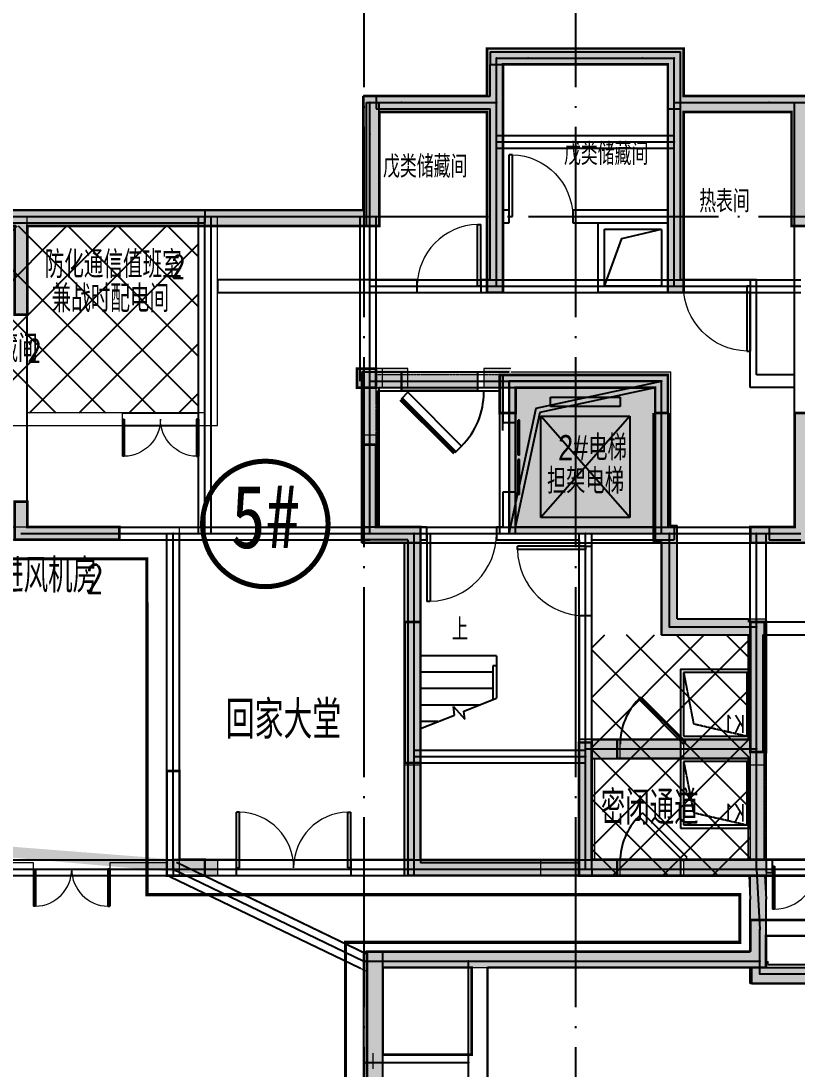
# Model space of a CAD drawing. Extents: x 290727 to 13733020, y 1731457 to 3643100.
# Drawn here: x 711570 to 723808, y 2235178 to 2251715 of the extents above; entities that cross this region are included whole.
import ezdxf
from ezdxf.enums import TextEntityAlignment as Align

# ---------------------------------------------------------------- set-up
doc = ezdxf.new("R2010")
doc.units = 0
doc.header["$LTSCALE"] = 10
doc.header["$PDSIZE"] = 0.5
for name, pattern in [('DASH', [0.35, 0.25, -0.1]), ('DASHED', [0.75, 0.5, -0.25]), ('DOTE', [2.42, 2, -0.2, 0.02, -0.2])]:
    doc.linetypes.add(name, pattern=pattern)
doc.layers.get('0').update_dxf_attribs({"linetype": 'CONTINUOUS'})
for name, color, linetype, true_color in [('1106', 7, 'CONTINUOUS', 0x89bf5f), ('2106', 7, 'CONTINUOUS', 0x64cfcf), ('2206', 7, 'CONTINUOUS', 0x3474d4), ('3200', 7, 'CONTINUOUS', 0xf4e9b4)]:
    doc.layers.add(name, color=color, linetype=linetype, true_color=true_color)
for name, color, linetype in [('21000', 5, 'CONTINUOUS'), ('A-FUR-空调', 181, 'CONTINUOUS'), ('BEAM_CONT', 4, 'CONTINUOUS'), ('BEAM_DASH', 144, 'DASHED'), ('COLU', 2, 'CONTINUOUS'), ('DIM_SYMB', 3, 'CONTINUOUS'), ('DOTE', 8, 'DOTE'), ('EVTR', 2, 'CONTINUOUS'), ('PUB_HATCH', 8, 'CONTINUOUS'), ('PUB_TEXT', 7, 'CONTINUOUS'), ('STAIR', 2, 'CONTINUOUS'), ('WALL', 255, 'CONTINUOUS'), ('WINDOW', 4, 'CONTINUOUS'), ('X-人防$0$PUB_HATCH', 8, 'CONTINUOUS'), ('主楼楼号', 6, 'CONTINUOUS'), ('主楼轴线', 8, 'CONTINUOUS'), ('作业图', 4, 'CONTINUOUS'), ('填充', 8, 'CONTINUOUS'), ('房间名称', 7, 'CONTINUOUS'), ('文字', 4, 'CONTINUOUS'), ('洞口边线', 7, 'CONTINUOUS'), ('防火分区示意线', 4, 'CONTINUOUS'), ('集水坑', 181, 'DASH'), ('雨水管', 2, 'CONTINUOUS')]:
    doc.layers.add(name, color=color, linetype=linetype)
for name, color, linetype, lineweight in [('_0', 7, 'CONTINUOUS', 15), ('X-人防$0$人防', 210, 'CONTINUOUS', 20), ('人防', 210, 'CONTINUOUS', 20), ('砼墙', 8, 'CONTINUOUS', 35)]:
    doc.layers.add(name, color=color, linetype=linetype, lineweight=lineweight)
doc.layers.add('DIM_MODI', color=6, linetype='CONTINUOUS', plot=False)
doc.layers.get('0').off()
doc.styles.add('_TCH_AXIS', font='COMPLEX', dxfattribs={"bigfont": 'GBCBIG'})
doc.styles.add('_TCH_DIM', font='SIMPLEX', dxfattribs={"bigfont": 'GBCBIG'})
doc.styles.add('HNSJY', font='HNSJY-07', dxfattribs={"width": 0.8, "bigfont": 'HNSJY-HZ'})
doc.styles.add('黑体', font='simhei.ttf', dxfattribs={"width": 0.7})
pattern_1 = [(45, (0, 0), (-392.8862, 392.8862), []), (135, (0, 0), (-392.8862, -392.8862), [])]

# ---------------------------------------------------------------- blocks, each defined once
blk = doc.blocks.new('A$C55C93FC2')
at = {"layer": 'DOTE', "linetype": 'DOTE', "ltscale": 150}
for p, q in [((232048.6, 127235.5), (232048.6, 82642.4)), ((235384.4, 127235.5), (235384.4, 12200)), ((10299.5, 112042.4), (252290.8, 112042.4))]:
    blk.add_line(p, q, dxfattribs=at)
blk = doc.blocks.new('$DorLib2D$00000001')
for p, q in [((0.45, 0.975), (0.5, 0.975)), ((0.45, 0), (0.45, 0.975)), ((0.5, 0), (0.5, 0.975)), ((0.5, 0), (0.45, 0))]:
    blk.add_line(p, q)
at = {"lineweight": 13}
blk.add_arc((0.475, 0), 0.975, 91.4693, 180, dxfattribs=at)
blk = doc.blocks.new('$DorLib2D$00000127')
at = {"color": 0, "linetype": 'Continuous'}
for p, q in [((-0.033, 0.795, -93.75), (-0.533, 0.795, -93.75)), ((-0.533, 0.795, -93.75), (-0.533, 0.69, -93.75)), ((-0.033, 0.795, -93.75), (-0.033, 0.69, -93.75)), ((0.033, 0.795, -93.75), (0.033, 0.69, -93.75)), ((0.533, 0.795, -93.75), (0.033, 0.795, -93.75)), ((0.533, 0.795, -93.75), (0.533, 0.69, -93.75)), ((-0.033, 0.69, -93.75), (-0.533, 0.69, -93.75)), ((0.533, 0.69, -93.75), (0.033, 0.69, -93.75)), ((0.5, 0.5, -93.75), (-0.5, 0.5, -93.75))]:
    blk.add_line(p, q, dxfattribs=at)
blk = doc.blocks.new('$DorLib2D$00000002')
for p, q in [((-0.5, 0), (-0.5, 0.4875)), ((-0.475, 0.4875), (-0.5, 0.4875)), ((-0.475, 0), (-0.475, 0.4875)), ((0.475, 0), (0.475, 0.4875)), ((0.475, 0.4875), (0.5, 0.4875)), ((0.5, 0), (0.5, 0.4875)), ((-0.5, 0), (-0.475, 0)), ((0.5, 0), (0.475, 0))]:
    blk.add_line(p, q)
at = {"lineweight": 13}
for centre, start, end in [((-0.4875, 0), 0, 88.53072), ((0.4875, 0), 91.46928, 180)]:
    blk.add_arc(centre, 0.4875, start, end, dxfattribs=at)
blk = doc.blocks.new('A$C4605627C')
at = {"layer": '雨水管', "color": 2}
blk.add_lwpolyline([(1100, 0), (0, 0), (0, 1100), (1100, 1100)], close=True, dxfattribs=at)
at = {"layer": '雨水管', "color": 2, "linetype": 'DASH'}
blk.add_lwpolyline([(1050, 50), (50, 50), (50, 1050), (1050, 1050)], close=True, dxfattribs=at)
blk.add_lwpolyline([(1050, 1050), (894, 244), (50, 50)], dxfattribs=at)
at = {"layer": 'PUB_TEXT', "color": 6, "style": '_TCH_AXIS', "width": 0.705882}
blk.add_text('K1', height=275.4, dxfattribs=at).set_placement((82, 102))
blk = doc.blocks.new('X-人防$0$$DorLib2D$00000002')
for p, q in [((-0.5, 0), (-0.5, 0.4875)), ((-0.475, 0.4875), (-0.5, 0.4875)), ((-0.475, 0), (-0.475, 0.4875)), ((0.475, 0), (0.475, 0.4875)), ((0.475, 0.4875), (0.5, 0.4875)), ((0.5, 0), (0.5, 0.4875)), ((-0.5, 0), (-0.475, 0)), ((0.5, 0), (0.475, 0))]:
    blk.add_line(p, q)
at = {"lineweight": 13}
for centre, start, end in [((-0.4875, 0), 0, 88.53072), ((0.4875, 0), 91.46928, 180)]:
    blk.add_arc(centre, 0.4875, start, end, dxfattribs=at)
blk = doc.blocks.new('X-人防$0$$DorLib2D$00000083')
for p, q in [((-0.207, 0.782), (-0.172, 0.817)), ((0.5, 0.075), (-0.207, 0.782)), ((0.5, 0.075), (0.535, 0.11))]:
    blk.add_line(p, q)
at = {"const_width": 0.025}
blk.add_lwpolyline([(0.535, 0.11), (-0.172, 0.817)], dxfattribs=at)
blk.add_arc((0.5, 0.075), 1, 135, 180)
blk = doc.blocks.new('X-人防$0$$DorLib2D$00000079')
for p, q in [((-0.207, 0.807), (-0.151, 0.864)), ((0.557, 0.157), (-0.151, 0.864)), ((0.5, 0.1), (-0.207, 0.807)), ((0.5, 0.1), (0.557, 0.157))]:
    blk.add_line(p, q)
blk.add_arc((0.5, 0.1), 1, 135, 180)
blk = doc.blocks.new('X-人防$0$$DorLib2D$00000087')
for p, q in [((-0.207, 0.895), (-0.119, 0.983)), ((0.5, 0.187), (-0.207, 0.895)), ((0.5, 0.187), (0.588, 0.276))]:
    blk.add_line(p, q)
at = {"const_width": 0.0625}
blk.add_lwpolyline([(0.588, 0.276), (-0.119, 0.983)], dxfattribs=at)
blk.add_arc((0.5, 0.187), 1, 135, 180)
blk = doc.blocks.new('车库建筑作业图')
at = {"layer": '_0'}
h = blk.add_hatch(color=8, dxfattribs=at)
h.dxf.hatch_style = 1
h.paths.add_polyline_path([(689020, 2238479), (689020, 2238679), (689620, 2238679), (689620, 2245230), (691870, 2245230), (691870, 2248730), (697370, 2248730), (697370, 2250530), (699320, 2250530), (699320, 2251280), (702420, 2251280), (702420, 2250530), (704370, 2250530), (704370, 2248730), (709870, 2248730), (716970, 2248730), (716970, 2250530), (718920, 2250530), (718920, 2251280), (722020, 2251280), (722020, 2250530), (723970, 2250530), (723970, 2248730), (729470, 2248730), (729470, 2243730), (730370, 2243730), (730370, 2238480), (730370, 2238230), (727870, 2238230), (727870, 2236530), (724092, 2236530), (724092, 2236780), (727620, 2236780), (727620, 2238230), (726170, 2238230), (726170, 2238480), (726870, 2238480), (726870, 2239880), (727070, 2239880), (727070, 2238480), (730120, 2238480), (730120, 2243480), (729220, 2243480), (729220, 2243530), (727820, 2243530), (727820, 2243730), (729220, 2243730), (729220, 2248480), (723720, 2248480), (723720, 2250280), (722020, 2250280), (722020, 2247430), (721770, 2247430), (721770, 2251030), (719170, 2251030), (719170, 2247430), (718920, 2247430), (718920, 2250280), (717220, 2250280), (717220, 2248480), (711670, 2248480), (711670, 2247080), (711470, 2247080), (711470, 2248480), (709870, 2248480), (709870, 2247080), (709670, 2247080), (709670, 2248480), (704120, 2248480), (704120, 2250280), (702420, 2250280), (702420, 2247430), (702170, 2247430), (702170, 2251030), (699570, 2251030), (699570, 2247430), (699320, 2247430), (699320, 2250280), (697620, 2250280), (697620, 2248480), (692120, 2248480), (692120, 2244930), (689870, 2244930), (689870, 2238479)])
h.paths.add_polyline_path([(692120, 2244130), (692120, 2243730), (693520, 2243730), (693520, 2243530), (692120, 2243530), (692120, 2243480), (691220, 2243480), (691220, 2240280), (690970, 2240280), (690970, 2243730), (691870, 2243730), (691870, 2244130)], flags=17)
h.paths.add_polyline_path([(699770, 2245930), (701970, 2245930), (701970, 2245930), (702220, 2245930), (702220, 2246130), (699570, 2246130), (699570, 2245530), (699770, 2245530)], flags=17)
h.paths.add_polyline_path([(697320, 2243480), (698270, 2243480), (698270, 2243730), (697570, 2243730), (697570, 2245530), (697320, 2245530)], flags=17)
h.paths.add_polyline_path([(704370, 2245930), (704370, 2246230), (704070, 2246230), (704070, 2245930)], flags=17)
h.paths.add_polyline_path([(711670, 2243730), (711670, 2244130), (711470, 2244130), (711470, 2243530), (713120, 2243530), (713120, 2243730)], flags=17)
h.paths.add_polyline_path([(703470, 2243480), (704370, 2243480), (704370, 2245180), (704170, 2245180), (704170, 2243730), (703470, 2243730)], flags=17)
h.paths.add_polyline_path([(709870, 2243530), (709870, 2244130), (709670, 2244130), (709670, 2243730), (708220, 2243730), (708220, 2243530)], flags=17)
h.paths.add_polyline_path([(716970, 2243480), (717870, 2243480), (717870, 2243730), (717170, 2243730), (717170, 2245180), (716970, 2245180)], flags=17)
h.paths.add_polyline_path([(719370, 2245930), (721570, 2245930), (721570, 2245530), (721770, 2245530), (721770, 2246130), (719120, 2246130), (719120, 2245930)], flags=17)
h.paths.add_polyline_path([(723070, 2243480), (724020, 2243480), (724020, 2245530), (723770, 2245530), (723770, 2243730), (723070, 2243730)], flags=17)
h.paths.add_polyline_path([(717870, 2239980), (717870, 2242230), (717620, 2242230), (717620, 2239980)], flags=17)
h.paths.add_polyline_path([(723320, 2239980), (723320, 2242230), (723070, 2242230), (723070, 2239980)], flags=17)
h.paths.add_polyline_path([(720370, 2240330), (720570, 2240330), (720570, 2238230), (719770, 2238230), (719770, 2238480), (720370, 2238480)], flags=17)
h.paths.add_polyline_path([(717270, 2245930), (717270, 2246230), (716970, 2246230), (716970, 2245930)], flags=17)
h.paths.add_polyline_path([(691370, 2238230), (690970, 2238230), (690970, 2240280), (691220, 2240280), (691220, 2238480), (691370, 2238480)], flags=17)
h.paths.add_polyline_path([(710770, 2238480), (710970, 2238480), (710970, 2238230), (710370, 2238230), (710370, 2238480), (710570, 2238480), (710570, 2239880), (710770, 2239880)], flags=16)
h.paths.add_polyline_path([(706670, 2238230), (707470, 2238230), (707470, 2239880), (707270, 2239880), (707270, 2238480), (706670, 2238480)], flags=16)
h.paths.add_polyline_path([(700770, 2238230), (701570, 2238230), (701570, 2238480), (700970, 2238480), (700970, 2240330), (700770, 2240330)], flags=17)
h.paths.add_polyline_path([(694270, 2238230), (695070, 2238230), (695070, 2238480), (694470, 2238480), (694470, 2239880), (694270, 2239880)], flags=16)
h.paths.add_polyline_path([(703720, 2239980), (703720, 2242230), (703470, 2242230), (703470, 2239980)], flags=17)
h.paths.add_polyline_path([(698270, 2240180), (698270, 2242230), (698020, 2242230), (698020, 2240180)], flags=17)
h.paths.add_polyline_path([(714670, 2238230), (713870, 2238230), (713870, 2239880), (714070, 2239880), (714070, 2238480), (714670, 2238480)], flags=16)
edge = h.paths.add_edge_path(flags=17)
edge.add_line((691220, 2240280), (691220, 2238480))
edge.add_line((691220, 2238480), (691370, 2238480))
edge.add_line((691370, 2238480), (691370, 2238230))
edge.add_line((691370, 2238230), (690970, 2238230))
edge.add_line((690970, 2238230), (690970, 2240280))
edge.add_line((714070, 2238480), (714070, 2239880))
edge.add_line((714070, 2239880), (713870, 2239880))
edge.add_line((713870, 2239880), (713870, 2238230))
edge.add_line((713870, 2238230), (714670, 2238230))
at = {"layer": 'PUB_HATCH', "linetype": 'Continuous'}
for points in [[(718970, 2251030), (721770, 2251030), (721970, 2251230), (718970, 2251230)], [(721970, 2250330), (721970, 2251230), (721770, 2251030), (721770, 2250330)], [(706870, 2248730), (706870, 2248530), (714470, 2248530), (714470, 2248730)], [(723770, 2248530), (723770, 2248630), (723770, 2248430)], [(721820, 2243731), (721570, 2243481), (721670, 2243481), (721920, 2243731)], [(716977, 2232630), (717277, 2232630), (717277, 2237029), (716977, 2237029)], [(723320, 2236781), (723070, 2236531), (726020, 2236531), (726020, 2236697), (725770, 2236781)]]:
    blk.add_hatch(color=256, dxfattribs=at).paths.add_polyline_path(points)
at = {"layer": 'X-人防$0$PUB_HATCH'}
for points in [[(716969, 2243481), (717219, 2243731), (717219, 2245931), (716969, 2246231)], [(717219, 2245931), (717669, 2245931), (717669, 2246231), (716969, 2246231)], [(719293, 2246231), (718869, 2246231), (718869, 2245931), (719293, 2245931), (719299, 2246014)], [(719296, 2246031), (719302, 2245931), (721570, 2245931), (721820, 2246181), (719302, 2246181)], [(721570, 2243481), (721820, 2243731), (721820, 2246181), (721570, 2245931)], [(717219, 2243731), (716969, 2243481), (717620, 2243481), (717870, 2243731)], [(717620, 2238231), (717870, 2238481), (717870, 2243731), (717620, 2243481)], [(721670, 2242031), (721920, 2242281), (721920, 2243731), (721670, 2243481)], [(721920, 2242281), (721670, 2242031), (723070, 2242031), (723320, 2242281)], [(723320, 2242281), (723070, 2242031), (723070, 2240381), (723153, 2240230), (723320, 2240230)], [(720620, 2240081), (721020, 2240081), (721020, 2240381), (720370, 2240381)], [(720503, 2238397), (720620, 2238481), (720620, 2240081), (720370, 2240381), (720370, 2238481)], [(723070, 2240381), (722020, 2240381), (722020, 2240081), (723070, 2240081), (723153, 2240230)], [(723153, 2240230), (723070, 2240081), (723070, 2238481), (723153, 2238347), (723320, 2238331), (723320, 2240230)], [(717870, 2238481), (717620, 2238231), (720520, 2238231), (720503, 2238397), (720370, 2238481)], [(720520, 2238231), (721020, 2238231), (721020, 2238481), (720620, 2238481), (720503, 2238397)], [(723070, 2238481), (722020, 2238481), (722020, 2238231), (723070, 2238231), (723153, 2238347)], [(723153, 2238347), (723070, 2238231), (723070, 2237030), (723153, 2236897), (723320, 2236880), (723320, 2238331)], [(717277, 2236780), (718677, 2236780), (718794, 2236780), (718777, 2237030), (717277, 2237030)], [(718794, 2236780), (718927, 2236780), (723070, 2236780), (723153, 2236897), (723070, 2237030), (718777, 2237030)], [(723153, 2236897), (723070, 2236780), (723070, 2236531), (723320, 2236781), (723320, 2236880)]]:
    blk.add_hatch(color=256, dxfattribs=at).paths.add_polyline_path(points)
at = {"layer": '填充', "linetype": 'Continuous'}
h = blk.add_hatch(dxfattribs=at)
h.set_pattern_fill('ANSI37', color=256, scale=350, style=0)
h.set_pattern_definition(pattern_1)
h.paths.add_polyline_path([(709870, 2245530), (714370, 2245530), (714370, 2248480), (709870, 2248480)])
h = blk.add_hatch(dxfattribs=at)
h.set_pattern_fill('ANSI37', color=256, scale=350, style=0)
h.set_pattern_definition(pattern_1)
h.paths.add_polyline_path([(723070, 2242030), (720570, 2242030), (720570, 2238230), (723070, 2238230)])
at = {"layer": 'A-FUR-空调'}
blk.add_lwpolyline([(721570, 2245930), (719370, 2245930), (719370, 2243730), (721570, 2243730)], close=True, dxfattribs=at)
at = {"layer": 'DIM_MODI', "linetype": 'Continuous'}
for p, q in [((718920, 2250530), (718920, 2251280)), ((718920, 2251280), (722020, 2251280)), ((722020, 2251280), (722020, 2250530)), ((716970, 2248730), (716970, 2250530)), ((716970, 2250530), (718920, 2250530)), ((722020, 2250530), (723970, 2250530)), ((704370, 2248730), (716970, 2248730)), ((723070, 2236779), (718927, 2236779)), ((723070, 2236530), (723070, 2236779)), ((727870, 2236530), (723070, 2236530))]:
    blk.add_line(p, q, dxfattribs=at)
at = {"layer": 'DIM_SYMB'}
blk.add_lwpolyline([(718470, 2241830, 0, 0, 0), (718470, 2241220, 80, 0, 0), (718470, 2240920, 0, 0, 0)], format="xyseb", dxfattribs=at)
at = {"layer": 'EVTR'}
for p, q in [((719920, 2245630), (719920, 2245780)), ((719920, 2245780), (721020, 2245780)), ((721020, 2245780), (721020, 2245630)), ((721020, 2245630), (719920, 2245630)), ((719770, 2243880), (719770, 2245480)), ((719770, 2245480), (721170, 2245480)), ((721170, 2245480), (719770, 2243880)), ((721170, 2243880), (719770, 2245480)), ((721170, 2245480), (721170, 2243880)), ((721170, 2243880), (719770, 2243880))]:
    blk.add_line(p, q, dxfattribs=at)
at = {"layer": 'STAIR'}
for p, q in [((717870, 2241700), (717870, 2240550)), ((719070, 2241700), (717870, 2241700)), ((719070, 2241700), (719070, 2241540)), ((719010, 2241540), (719010, 2241005)), ((719070, 2241540), (719010, 2241540)), ((719070, 2241540), (719070, 2241029)), ((719070, 2241540), (719070, 2241029)), ((719010, 2241440), (717870, 2241440)), ((719010, 2241180), (717870, 2241180)), ((718554, 2240823), (719070, 2241029)), ((718796, 2240920), (717870, 2240920)), ((718405, 2240764), (718389, 2240898)), ((718389, 2240898), (718569, 2240697)), ((718569, 2240697), (718554, 2240823)), ((717870, 2240550), (718405, 2240764)), ((718145, 2240660), (717870, 2240660))]:
    blk.add_line(p, q, dxfattribs=at)
at = {"layer": 'WALL', "linetype": 'Continuous'}
for p, q in [((718970, 2251230), (721970, 2251230)), ((718970, 2251230), (718970, 2251030)), ((721970, 2250330), (721970, 2251230)), ((718970, 2251030), (721770, 2251030)), ((718970, 2250526), (718970, 2251030)), ((719170, 2250426), (719170, 2251030)), ((721770, 2250330), (721770, 2251030)), ((717020, 2248480), (717020, 2250426)), ((717020, 2250426), (717220, 2250426)), ((717170, 2250526), (718970, 2250526)), ((717170, 2250526), (717170, 2250326)), ((717220, 2248480), (717220, 2250426)), ((719170, 2248730), (719170, 2250426)), ((723770, 2248530), (723770, 2250428)), ((723770, 2250428), (723970, 2250428)), ((717170, 2250326), (718970, 2250326)), ((718970, 2248630), (718970, 2250326)), ((721770, 2250330), (721970, 2250330)), ((721770, 2247430), (721770, 2250330)), ((721970, 2247630), (721970, 2250330)), ((706870, 2248730), (714470, 2248730)), ((714470, 2248730), (714470, 2248530)), ((718970, 2247630), (718970, 2248630)), ((719270, 2248730), (719170, 2248730)), ((719270, 2248530), (719270, 2248730)), ((721770, 2248730), (720270, 2248730)), ((720270, 2248730), (720270, 2248530)), ((721770, 2248530), (721770, 2248730)), ((723770, 2248630), (723770, 2248630)), ((723770, 2248430), (723770, 2248630)), ((706870, 2248530), (714470, 2248530)), ((717020, 2248480), (717220, 2248480)), ((719170, 2248530), (719270, 2248530)), ((719170, 2247430), (719170, 2248530)), ((720270, 2248530), (721770, 2248530)), ((723770, 2246130), (723770, 2248530)), ((723770, 2248430), (723770, 2248430)), ((717820, 2247630), (714670, 2247630)), ((714670, 2247630), (714670, 2247430)), ((717820, 2247430), (717820, 2247630)), ((718970, 2247630), (718820, 2247630)), ((718820, 2247630), (718820, 2247430)), ((722020, 2247630), (721970, 2247630)), ((722020, 2247430), (722020, 2247630)), ((723170, 2247630), (723070, 2247630)), ((723070, 2247630), (723070, 2247430)), ((714670, 2247430), (717820, 2247430)), ((718820, 2247430), (719170, 2247430)), ((721770, 2247430), (722020, 2247430)), ((719170, 2245255), (719170, 2246130)), ((719170, 2246130), (719170, 2245380)), ((721770, 2246130), (719170, 2246130)), ((721770, 2246130), (721770, 2243730)), ((719370, 2245380), (719370, 2245930)), ((721570, 2245930), (719370, 2245930)), ((721570, 2245930), (721570, 2243730)), ((723770, 2243730), (723770, 2245930)), ((719170, 2245380), (719370, 2245380)), ((719370, 2244280), (719170, 2244280)), ((719170, 2244280), (719170, 2243730)), ((719370, 2243730), (719370, 2244280)), ((717770, 2243730), (716970, 2243730)), ((716970, 2243530), (716970, 2243730)), ((717970, 2243730), (717770, 2243730)), ((717970, 2243530), (717970, 2243730)), ((719170, 2243730), (719070, 2243730)), ((719070, 2243730), (719070, 2243530)), ((721570, 2243730), (719370, 2243730)), ((719370, 2243730), (720470, 2243730)), ((720470, 2243730), (721570, 2243730)), ((721770, 2243730), (721870, 2243730)), ((721820, 2243731), (721920, 2243731)), ((721870, 2243730), (721870, 2243530)), ((717670, 2243530), (716970, 2243530)), ((717670, 2243530), (717670, 2238230)), ((717870, 2243530), (717870, 2238430)), ((717870, 2243530), (717970, 2243530)), ((719070, 2243530), (719270, 2243530)), ((719270, 2243530), (720370, 2243530)), ((720370, 2243530), (720370, 2243430)), ((720570, 2243430), (720570, 2243530)), ((720570, 2243530), (721670, 2243530)), ((721570, 2243481), (721670, 2243481)), ((721670, 2243530), (721870, 2243530)), ((720370, 2243430), (720570, 2243430)), ((720570, 2242330), (720370, 2242330)), ((720370, 2242330), (720370, 2238430)), ((720570, 2238330), (720570, 2242330)), ((723070, 2242230), (723070, 2242130)), ((723270, 2242230), (723070, 2242230)), ((723070, 2242130), (723070, 2240180)), ((723270, 2242230), (723270, 2242230)), ((723270, 2242030), (723270, 2240180)), ((723270, 2240180), (723070, 2240180)), ((714970, 2238480), (713970, 2238480)), ((713970, 2238480), (713970, 2238230)), ((714970, 2238230), (714970, 2238480)), ((717770, 2238480), (716770, 2238480)), ((716770, 2238480), (716770, 2238230)), ((717770, 2238230), (717770, 2238480)), ((720370, 2238430), (717870, 2238430)), ((720570, 2238330), (720570, 2238230)), ((723420, 2238481), (723320, 2238481)), ((723320, 2238481), (723320, 2238281)), ((723420, 2238281), (723420, 2238481)), ((713970, 2238230), (714970, 2238230)), ((716770, 2238230), (717770, 2238230)), ((720370, 2238230), (717670, 2238230)), ((720370, 2238230), (720370, 2238230)), ((720570, 2238230), (720370, 2238230)), ((723320, 2238281), (723420, 2238281)), ((716977, 2232630), (716977, 2237029)), ((716977, 2237029), (717277, 2237029)), ((717277, 2232630), (717277, 2237029)), ((723320, 2236781), (725770, 2236781)), ((723070, 2236531), (726020, 2236531))]:
    blk.add_line(p, q, dxfattribs=at)
at = {"layer": 'WALL'}
for p, q in [((723170, 2246130), (723170, 2247630)), ((723070, 2245930), (723070, 2247430)), ((723770, 2246130), (723170, 2246130)), ((723770, 2245930), (723070, 2245930)), ((723370, 2243730), (723770, 2243730)), ((723370, 2243730), (723370, 2243530)), ((723370, 2243530), (723870, 2243530)), ((724470, 2242230), (723270, 2242230)), ((723270, 2242030), (724470, 2242030))]:
    blk.add_line(p, q, dxfattribs=at)
at = {"layer": 'WINDOW', "linetype": 'Continuous'}
for p, q in [((723070, 2247630), (722020, 2247630)), ((723070, 2247430), (722020, 2247430))]:
    blk.add_line(p, q, dxfattribs=at)
at = {"layer": 'WINDOW'}
for p, q in [((713170, 2245531), (714370, 2245531)), ((713170, 2245331), (714370, 2245331))]:
    blk.add_line(p, q, dxfattribs=at)
at = {"layer": 'WINDOW', "color": 7}
for p, q in [((721020, 2240381, 0), (722020, 2240381, 0)), ((721020, 2240081, 0), (722020, 2240081, 0))]:
    blk.add_line(p, q, dxfattribs=at)
at = {"layer": 'WINDOW', "color": 0}
for p, q in [((721020, 2238481), (722020, 2238481)), ((721020, 2238231), (722020, 2238231))]:
    blk.add_line(p, q, dxfattribs=at)
at = {"layer": 'X-人防$0$人防', "color": 6, "linetype": 'Continuous'}
for p, q in [((711470, 2248631), (711670, 2248631)), ((711670, 2245531), (711670, 2248631)), ((714470, 2245531), (714470, 2248631)), ((714470, 2248631), (714670, 2248631)), ((714670, 2245331), (714670, 2248631)), ((714070, 2238231), (714070, 2243731)), ((713870, 2238431), (713870, 2243531))]:
    blk.add_line(p, q, dxfattribs=at)
at = {"layer": 'X-人防$0$人防', "color": 210}
for p, q in [((716969, 2243481), (716969, 2246231)), ((717669, 2246231), (716969, 2246231)), ((717669, 2245931), (717669, 2246231)), ((719293, 2246231), (718869, 2246231)), ((718869, 2246231), (718869, 2245931)), ((719302, 2246181), (721820, 2246181)), ((721820, 2243731), (721820, 2246181)), ((717219, 2243731), (717219, 2245931)), ((717219, 2245931), (717669, 2245931)), ((718869, 2245931), (719293, 2245931)), ((719302, 2245931), (721570, 2245931)), ((721570, 2243481), (721570, 2245931)), ((717219, 2243731), (717870, 2243731)), ((717870, 2238481), (717870, 2243731)), ((721920, 2242281), (721920, 2243731)), ((716969, 2243481), (717620, 2243481)), ((717620, 2238231), (717620, 2243481)), ((721670, 2242031), (721670, 2243481)), ((721920, 2242281), (723320, 2242281)), ((723320, 2242281), (723320, 2240230)), ((721670, 2242031), (723070, 2242031)), ((723070, 2242031), (723070, 2240381)), ((721020, 2240381), (720370, 2240381)), ((720370, 2238481), (720370, 2240381)), ((721020, 2240081), (721020, 2240381)), ((723070, 2240381), (722020, 2240381)), ((722020, 2240381), (722020, 2240081)), ((723320, 2240230), (723320, 2238331)), ((720620, 2240081), (721020, 2240081)), ((720620, 2238481), (720620, 2240081)), ((722020, 2240081), (723070, 2240081)), ((723070, 2240081), (723070, 2238481)), ((717870, 2238481), (720370, 2238481)), ((721020, 2238481), (720620, 2238481)), ((721020, 2238231), (721020, 2238481)), ((723070, 2238481), (722020, 2238481)), ((722020, 2238481), (722020, 2238231)), ((723320, 2238331), (723320, 2236880)), ((717620, 2238231), (720520, 2238231)), ((720520, 2238231), (721020, 2238231)), ((722020, 2238231), (723070, 2238231)), ((723070, 2238231), (723070, 2237030)), ((717277, 2237030), (718777, 2237030)), ((717277, 2237030), (717277, 2236780)), ((718777, 2237030), (723070, 2237030)), ((723320, 2236880), (723320, 2236781)), ((717277, 2236780), (718677, 2236780)), ((718676, 2236780, -2), (723070, 2236780)), ((723070, 2236780), (723070, 2236531))]:
    blk.add_line(p, q, dxfattribs=at)
at = {"layer": 'X-人防$0$人防', "color": 6}
for p, q in [((713170, 2245531), (711670, 2245531)), ((713170, 2245331), (713170, 2245531)), ((714470, 2245531), (714370, 2245531)), ((714370, 2245531), (714370, 2245331)), ((711270, 2245331), (711570, 2245331)), ((711570, 2245331), (713170, 2245331)), ((714370, 2245331), (714670, 2245331)), ((710120, 2243731), (714070, 2243731)), ((710120, 2243531), (713870, 2243531)), ((711770, 2238431), (710120, 2238431)), ((711770, 2238231), (711770, 2238431)), ((713870, 2238431), (712970, 2238431)), ((712970, 2238431), (712970, 2238231)), ((710120, 2238231), (711770, 2238231)), ((712970, 2238231), (714070, 2238231))]:
    blk.add_line(p, q, dxfattribs=at)
at = {"layer": '主楼楼号', "const_width": 79.2, "elevation": -1}
blk.add_lwpolyline([(714433, 2243779, 1), (716413, 2243779, 1)], format="xyb", close=True, dxfattribs=at)
at = {"layer": '主楼轴线', "linetype": 'DOTE', "ltscale": 150}
for p, q in [((690532, 2248630), (732553, 2248630)), ((690532, 2248630), (732553, 2248630)), ((689632, 2238330), (731653, 2238330))]:
    blk.add_line(p, q, dxfattribs=at)
at = {"layer": '人防'}
blk.add_line((717126, 2235180), (717126, 2235430), dxfattribs=at)
at = {"layer": '文字', "linetype": 'Continuous', "flags": 128}
blk.add_lwpolyline([(721570, 2243481), (721670, 2243481), (721670, 2242031), (723070, 2242031), (723070, 2240380), (720370, 2240381), (720370, 2238481), (717870, 2238481), (717870, 2243731), (717219, 2243731), (717219, 2245931), (721570, 2245931), (721570, 2245869), (721570, 2243481)], dxfattribs=at)
at = {"layer": '砼墙', "lineweight": 0}
for points in [[(689020, 2238479), (689020, 2238679), (689620, 2238679), (689620, 2245230), (691870, 2245230), (691870, 2248730), (697370, 2248730), (697370, 2250530), (699320, 2250530), (699320, 2251280), (702420, 2251280), (702420, 2250530), (704370, 2250530), (704370, 2248730), (709870, 2248730), (716970, 2248730), (716970, 2250530), (718920, 2250530), (718920, 2251280), (722020, 2251280), (722020, 2250530), (723970, 2250530)], [(729220, 2248480), (723720, 2248480), (723720, 2250280), (722020, 2250280), (722020, 2247430), (721770, 2247430), (721770, 2251030), (719170, 2251030), (719170, 2247430), (718920, 2247430), (718920, 2250280), (717220, 2250280), (717220, 2248480), (711670, 2248480), (711670, 2247080), (711470, 2247080)], [(714070, 2238480), (714070, 2239880), (713870, 2239880), (713870, 2238230), (714670, 2238230)], [(714070, 2238480), (714670, 2238480)]]:
    blk.add_lwpolyline(points, dxfattribs=at)
for points in [[(717270, 2245930), (717270, 2246230), (716970, 2246230), (716970, 2245930)], [(719370, 2245930), (721570, 2245930), (721570, 2245530), (721770, 2245530), (721770, 2246130), (719120, 2246130), (719120, 2245930), (719370, 2245930)], [(716970, 2243480), (717870, 2243480), (717870, 2243730), (717170, 2243730), (717170, 2245180), (716970, 2245180)], [(711670, 2243730), (711670, 2244130), (711470, 2244130), (711470, 2243530), (713120, 2243530), (713120, 2243730)], [(717870, 2239980), (717870, 2242230), (717620, 2242230), (717620, 2239980)], [(723320, 2239980), (723320, 2242230), (723070, 2242230), (723070, 2239980)], [(720370, 2240330), (720570, 2240330), (720570, 2238230), (719770, 2238230), (719770, 2238480), (720370, 2238480)], [(714670, 2238230), (713870, 2238230), (713870, 2239880), (714070, 2239880), (714070, 2238480), (714670, 2238480)]]:
    blk.add_lwpolyline(points, close=True, dxfattribs=at)
at = {"layer": '砼墙', "color": 8, "lineweight": 0}
blk.add_lwpolyline([(723070, 2243480), (724020, 2243480), (724020, 2245530), (723770, 2245530), (723770, 2243730), (723070, 2243730)], close=True, dxfattribs=at)
at = {"layer": '防火分区示意线', "color": 5, "linetype": 'DASH', "ltscale": 300, "const_width": 50, "elevation": -2}
blk.add_lwpolyline([(704000, 2243228), (713556, 2243228), (713557, 2237928), (722907, 2237929), (722907, 2237178), (716687, 2237178), (716687, 2213718)], dxfattribs=at)
at = {"layer": '集水坑', "linetype": 'ByBlock'}
blk.add_lwpolyline([(720670, 2248530), (721770, 2248530), (721770, 2247430), (720670, 2247430)], close=True, dxfattribs=at)
at = {"layer": '集水坑', "linetype": 'DASH'}
blk.add_lwpolyline([(720770, 2248430), (721670, 2248430), (721670, 2247530), (720770, 2247530)], close=True, dxfattribs=at)
at = {"layer": '集水坑', "linetype": 'ByBlock'}
blk.add_lwpolyline([(720770, 2247530), (721043, 2248280), (721670, 2248430)], dxfattribs=at)
at = {"layer": 'PUB_TEXT', "xscale": -1}
for p in [(723070, 2240382), (723070, 2238980)]:
    blk.add_blockref('A$C4605627C', p, dxfattribs=at)
at = {"layer": 'WINDOW', "linetype": 'Continuous'}
for name, p, xscale, yscale, zscale, rotation in [('$DorLib2D$00000001', (719770, 2248630), -999.9999999999981, 999.9999999999981, 999.9999999999999, 3.288601755530679e-06), ('$DorLib2D$00000001', (718320, 2247530), 1000, 1000, -1000, 359.9998917352402), ('$DorLib2D$00000001', (722545, 2247530), -1050, 1050, -1050, 180.0000032886043), ('$DorLib2D$00000001', (718520, 2243630), 1100, 1100, 1100, 180.0000000000889), ('$DorLib2D$00000001', (720470, 2242880), 1100, 1100, -1100, 89.99998167040734), ('$DorLib2D$00000002', (715870, 2238355), 1800, 1800, -1800, 1.000405113508178e-10), ('$DorLib2D$00000001', (723770, 2238381), 700.0000000000026, 700.0000000000026, 700.0000000000026, 180.0001416170461)]:
    blk.add_blockref(name, p, dxfattribs=dict(at, xscale=xscale, yscale=yscale, zscale=zscale, rotation=rotation))
at = {"layer": 'WINDOW'}
for name, p, xscale, yscale, zscale, rotation in [('X-人防$0$$DorLib2D$00000087', (718269, 2246081), 1200, 1200, -1200, 179.9999961086502), ('$DorLib2D$00000002', (713770, 2245431), -1200, 1200, 1200, 180.0000430763354), ('$DorLib2D$00000127', (719270, 2244830), 1100, 200, 1100, 270)]:
    blk.add_blockref(name, p, dxfattribs=dict(at, xscale=xscale, yscale=yscale, zscale=zscale, rotation=rotation))
at = {"layer": 'WINDOW', "color": 7}
for name, p, xscale, yscale, zscale, rotation in [('X-人防$0$$DorLib2D$00000083', (721520, 2240231), 1000, 1000, 1000, 3.974456006309469e-05), ('X-人防$0$$DorLib2D$00000002', (712370, 2238331), 1200.000000000005, 1200.000000000005, 1200.000000000005, 179.9999694785972)]:
    blk.add_blockref(name, p, dxfattribs=dict(at, xscale=xscale, yscale=yscale, zscale=zscale, rotation=rotation))
at = {"layer": 'WINDOW', "color": 0, "xscale": 1000, "yscale": 1000, "zscale": 1000, "rotation": 3.974456006309469e-05}
blk.add_blockref('X-人防$0$$DorLib2D$00000079', (721520, 2238356), dxfattribs=at)
at = {"layer": '文字', "linetype": 'Continuous'}
blk.add_blockref('A$C55C93FC2', (484928, 2126437), dxfattribs=at)
at = {"layer": 'PUB_TEXT', "style": '_TCH_DIM'}
for s, height, p in [('防化通信值班室', 428.9, (711944, 2247658)), ('兼战时配电间', 428.9, (712053, 2247120)), ('平战转换储藏间', 428.9, (709670, 2246334)), ('战时进风机房', 536.2, (710454, 2242694)), ('上', 357, (718366, 2241935)), ('密闭通道', 536.2, (720712, 2239031, 0))]:
    blk.add_text(s, height=height, dxfattribs=at).set_placement(p)
at = {"layer": 'PUB_TEXT', "style": '_TCH_DIM', "width": 0.705882}
for height, p in [(357, (713945, 2247658)), (357, (711672, 2246334)), (446, (712598, 2242694))]:
    blk.add_text('2', height=height, dxfattribs=at).set_placement(p)
at = {"layer": '主楼楼号', "style": '黑体', "width": 0.8}
blk.add_text('5#', height=1000, dxfattribs=at).set_placement((714884, 2243097, -1), align=Align.BOTTOM_LEFT)
at = {"layer": '房间名称', "style": 'HNSJY', "width": 0.8}
for s, rotation, p in [('戊类储藏间', 0, (720133, 2249442)), ('戊类储藏间', 0, (717280, 2249243)), ('热表间', 360, (722265, 2248695))]:
    blk.add_text(s, height=350, rotation=rotation, dxfattribs=at).set_placement(p)
for s, p in [('2#电梯', (720040, 2244781)), ('担架电梯', (719865, 2244254))]:
    blk.add_text(s, height=400, dxfattribs=at).set_placement(p)
at = {"layer": '文字', "linetype": 'Continuous', "style": 'HNSJY', "width": 0.8}
blk.add_text('回家大堂', height=600, dxfattribs=at).set_placement((714797, 2240388))
blk = doc.blocks.new('人防-l')
at = {"layer": '21000'}
for points in [[(869462, -887184), (870662, -887184), (870662, -887484), (869462, -887484)], [(872862, -892984), (873862, -892984), (873862, -893284), (872862, -893284)], [(872862, -894884), (873862, -894884), (873862, -895134), (872862, -895134)]]:
    blk.add_hatch(color=0, dxfattribs=at).paths.add_polyline_path(points)
at = {"layer": '2106'}
blk.add_hatch(color=0, dxfattribs=at).paths.add_polyline_path([(869062, -887134), (868762, -887134), (868762, -887434), (869062, -887434)])
at = {"layer": '3200'}
for points in [[(871162, -887334), (871162, -887834), (871162, -889734), (872362, -889734), (873562, -889734), (873562, -887834), (873562, -887334), (871162, -887334)], [(873562, -887334), (871162, -887334), (871162, -887834), (871162, -889734), (871587, -887758)]]:
    blk.add_hatch(color=0, dxfattribs=at).paths.add_polyline_path(points)
at = {"color": 0}
for p, q in [((870962, -882234), (871462, -882234)), ((870962, -882934), (870962, -882234)), ((871462, -882234), (873262, -882234)), ((873262, -882234), (873762, -882234)), ((873762, -882934), (873762, -882234)), ((868962, -882934), (869462, -882934)), ((868962, -883433), (868962, -882934)), ((869462, -882934), (870962, -882934)), ((870962, -883554), (870962, -882934)), ((873762, -882934), (875262, -882934)), ((873762, -883554), (873762, -882934)), ((875262, -882934), (875762, -882934)), ((868962, -884734), (868962, -883433)), ((870962, -885834), (870962, -883554)), ((870962, -883554), (873762, -883554)), ((873762, -885834), (873762, -883554)), ((863462, -884734), (866362, -884734)), ((866362, -884734), (868962, -884734)), ((866362, -889734), (866362, -884734)), ((868962, -885834), (868962, -884734)), ((868962, -885834), (870962, -885834)), ((868962, -887334), (868962, -885834)), ((870962, -885834), (873762, -885834)), ((873762, -885834), (875762, -885834)), ((868962, -888334), (868962, -887334)), ((868962, -887334), (871162, -887334)), ((871162, -887334), (873562, -887334)), ((871162, -887834), (871162, -887334)), ((873562, -887834), (873562, -887334)), ((871162, -889734), (871162, -887834)), ((873562, -889734), (873562, -887834)), ((868962, -889734), (868962, -888334)), ((863462, -889734), (865012, -889734)), ((865012, -889734), (865862, -889734)), ((865862, -889734), (866362, -889734)), ((865862, -893484), (865862, -889734)), ((866362, -889734), (868962, -889734)), ((868962, -889734), (869662, -889734)), ((869662, -889734), (871162, -889734)), ((869662, -891134), (869662, -889734)), ((871162, -889734), (872362, -889734)), ((872362, -889734), (873562, -889734)), ((872362, -893034), (872362, -889734)), ((873562, -889734), (873687, -889734)), ((873687, -889734), (875062, -889734)), ((873687, -891209), (873687, -889734)), ((875062, -889734), (875762, -889734)), ((875062, -891134), (875062, -889734)), ((869662, -893254), (869662, -891134)), ((875062, -891209), (875062, -891134)), ((873687, -891209), (875062, -891209)), ((875062, -893134), (875062, -891209)), ((872362, -893134), (872362, -893034)), ((872362, -893254), (872362, -893134)), ((872362, -893134), (875062, -893134)), ((875062, -895034), (875062, -893134)), ((869662, -895034), (869662, -893254)), ((869662, -893254), (872362, -893254)), ((872362, -895034), (872362, -893254)), ((865862, -895034), (865862, -893484)), ((862862, -895034), (865862, -895034)), ((865862, -895034), (866362, -895034)), ((865862, -895034), (868869, -896484)), ((866362, -895034), (869662, -895034)), ((869662, -895034), (872362, -895034)), ((872362, -895034), (875062, -895034)), ((875062, -895034), (877912, -895034)), ((875062, -895034), (875112, -895984)), ((875112, -896484), (875112, -895984)), ((868869, -896484), (870519, -896484)), ((868869, -898083), (868869, -896484)), ((870519, -896484), (875112, -896484)), ((870519, -898083), (870519, -896484)), ((875112, -896684), (875112, -896484)), ((875112, -896684), (877912, -896684)), ((868869, -899682), (868869, -898083)), ((868869, -898083), (870519, -898083)), ((870519, -899683), (870519, -898083))]:
    blk.add_line(p, q, dxfattribs=at)
for p in [(870962, -882234), (871462, -882234), (873262, -882234), (873762, -882234), (868962, -882934), (869462, -882934), (870962, -882934), (873762, -882934), (875262, -882934), (868962, -883433), (870962, -883554), (873762, -883554), (866362, -884734), (868962, -884734), (868962, -885834), (870962, -885834), (873762, -885834), (868962, -887334), (871162, -887334), (873562, -887334), (871162, -887834), (873562, -887834), (868962, -888334), (865012, -889734), (865862, -889734), (866362, -889734), (868962, -889734), (869662, -889734), (871162, -889734), (872362, -889734), (873562, -889734), (873687, -889734), (875062, -889734), (869662, -891134), (875062, -891134), (873687, -891209), (875062, -891209), (872362, -893034), (872362, -893134), (875062, -893134), (869662, -893254), (872362, -893254), (865862, -893484), (865862, -895034), (866362, -895034), (869662, -895034), (872362, -895034), (875062, -895034), (875112, -895984), (868869, -896484), (870519, -896484), (875112, -896484), (875112, -896684), (868869, -898083), (870519, -898083)]:
    blk.add_point(p, dxfattribs=at)
at = {"layer": '1106', "color": 0}
for p, q in [((870812, -882084), (871462, -882084)), ((870812, -882834), (870812, -882084)), ((871462, -882084), (873262, -882084)), ((873262, -882084), (873912, -882084)), ((873912, -882834), (873912, -882084)), ((871062, -882334), (871462, -882334)), ((871062, -882934), (871062, -882334)), ((871462, -882334), (873262, -882334)), ((873262, -882334), (873662, -882334)), ((873662, -882934), (873662, -882334)), ((868862, -882834), (869462, -882834)), ((868862, -883433), (868862, -882834)), ((869462, -882834), (870812, -882834)), ((873912, -882834), (875262, -882834)), ((875262, -882834), (875862, -882834)), ((869112, -883084), (869462, -883084)), ((869112, -883433), (869112, -883084)), ((869462, -883084), (870812, -883084)), ((870812, -883554), (870812, -883084)), ((871062, -883554), (871062, -882934)), ((873662, -883554), (873662, -882934)), ((873912, -883084), (875262, -883084)), ((873912, -883554), (873912, -883084)), ((875262, -883084), (875612, -883084)), ((875612, -883433), (875612, -883084)), ((868862, -884634), (868862, -883433)), ((869112, -884884), (869112, -883433)), ((870812, -885834), (870812, -883554)), ((871062, -885834), (871062, -883554)), ((873662, -885834), (873662, -883554)), ((873912, -885834), (873912, -883554)), ((875612, -884884), (875612, -883433)), ((863462, -884634), (866362, -884634)), ((866362, -884634), (868862, -884634)), ((863562, -884884), (866362, -884884)), ((863562, -886284), (863562, -884884)), ((866362, -884884), (869112, -884884)), ((875612, -884884), (879712, -884884)), ((868837, -888334), (868837, -887184)), ((868837, -887184), (871162, -887184)), ((869462, -887184), (869462, -887484)), ((870662, -887184), (870662, -887484)), ((871162, -887234), (873662, -887234)), ((873662, -887834), (873662, -887234)), ((869087, -888334), (869087, -887484)), ((869087, -887484), (871012, -887484)), ((871012, -887834), (871012, -887484)), ((871262, -887434), (873462, -887434)), ((871262, -887834), (871262, -887434)), ((873462, -887834), (873462, -887434)), ((873437, -889859), (873437, -887834)), ((873687, -889609), (873687, -887834)), ((875662, -889634), (875662, -887834)), ((868837, -889884), (868837, -888334)), ((869087, -889634), (869087, -888334)), ((863562, -889634), (863562, -889234)), ((863562, -889634), (865012, -889634)), ((869087, -889634), (869762, -889634)), ((869762, -891134), (869762, -889634)), ((873687, -889609), (873812, -889609)), ((873812, -891084), (873812, -889609)), ((875062, -889634), (875662, -889634)), ((863362, -889834), (865012, -889834)), ((873437, -889859), (873562, -889859)), ((873562, -891334), (873562, -889859)), ((868837, -889884), (869512, -889884)), ((869512, -891134), (869512, -889884)), ((875062, -889884), (875912, -889884)), ((869512, -893254), (869512, -891134)), ((869762, -893254), (869762, -891134)), ((873812, -891084), (874937, -891084)), ((874937, -891084), (874937, -891134)), ((875187, -891209), (875187, -891134)), ((873562, -891334), (874937, -891334)), ((874937, -892984), (874937, -891334)), ((875187, -893134), (875187, -891209)), ((872462, -892984), (872462, -893034)), ((872462, -892984), (874937, -892984)), ((872862, -892984), (872862, -893284)), ((873862, -892984), (873862, -893284)), ((872262, -893134), (872262, -893034)), ((872262, -893254), (872262, -893134)), ((875187, -894884), (875187, -893134)), ((869512, -895134), (869512, -893254)), ((869762, -894884), (869762, -893254)), ((872262, -894884), (872262, -893254)), ((872462, -894884), (872462, -893254)), ((872462, -893254), (872462, -893284)), ((872462, -893284), (874937, -893284)), ((874937, -894884), (874937, -893284)), ((865762, -895134), (865762, -893484)), ((865962, -894884), (865962, -893484)), ((865962, -894884), (866362, -894884)), ((869762, -894884), (872262, -894884)), ((872462, -894884), (874937, -894884)), ((872862, -894884), (872862, -895134)), ((873862, -894884), (873862, -895134)), ((875187, -894884), (877912, -894884)), ((865762, -895134), (866362, -895134)), ((869512, -895134), (872362, -895134)), ((872362, -895134), (874943, -895134)), ((874943, -895134), (874962, -895511)), ((875193, -895134), (877662, -895134)), ((875193, -895134), (875212, -895506)), ((874962, -896334), (874962, -895512)), ((875212, -896484), (875212, -895506)), ((868919, -896334), (870519, -896334)), ((868919, -898083), (868919, -896334)), ((870519, -896334), (874962, -896334)), ((875237, -896534), (875237, -896484)), ((869169, -896584), (870569, -896584)), ((869169, -897958), (869169, -896584)), ((870569, -897958), (870569, -896584)), ((870819, -896584), (874987, -896584)), ((870819, -898083), (870819, -896584)), ((874987, -896834), (874987, -896584)), ((875237, -896534), (877662, -896534)), ((874987, -896834), (877912, -896834)), ((869169, -897958), (870569, -897958)), ((868919, -899682), (868919, -898083)), ((870819, -899783), (870819, -898083))]:
    blk.add_line(p, q, dxfattribs=at)
at = {"layer": '21000', "color": 0, "linetype": 'Continuous'}
for points in [[(869462, -887184), (870662, -887184), (870662, -887484), (869462, -887484)], [(872862, -892984), (873862, -892984), (873862, -893284), (872862, -893284)], [(872862, -894884), (873862, -894884), (873862, -895134), (872862, -895134)]]:
    blk.add_lwpolyline(points, close=True, dxfattribs=at)
at = {"layer": '2106', "color": 0, "linetype": 'Continuous'}
blk.add_lwpolyline([(869062, -887134), (868762, -887134), (868762, -887434), (869062, -887434)], close=True, dxfattribs=at)
at = {"layer": '2206', "color": 0}
for p, q in [((870962, -883454), (873762, -883454)), ((870962, -883454), (873762, -883454)), ((870962, -883654), (873762, -883654)), ((866262, -889734), (866262, -884734)), ((866262, -889734), (866262, -884734)), ((866462, -889734), (866462, -884734)), ((868812, -885834), (868812, -884734)), ((868812, -885834), (868812, -884734)), ((869062, -885834), (869062, -884734)), ((875662, -885834), (875662, -884734)), ((875662, -885834), (875662, -884734)), ((868962, -885734), (870962, -885734)), ((868962, -885734), (870962, -885734)), ((870962, -885734), (873762, -885734)), ((870962, -885734), (873762, -885734)), ((873762, -885734), (875762, -885734)), ((873762, -885734), (875762, -885734)), ((868812, -887334), (868812, -885834)), ((868812, -887334), (868812, -885834)), ((869062, -887334), (869062, -885834)), ((875662, -887834), (875662, -885834)), ((875662, -887834), (875662, -885834)), ((868962, -885934), (870962, -885934)), ((870962, -885934), (873762, -885934)), ((873762, -885934), (875762, -885934)), ((863562, -889234), (863562, -886284)), ((871012, -889734), (871012, -887834)), ((871012, -889734), (871012, -887834)), ((871262, -889734), (871262, -887834)), ((865012, -889634), (865862, -889634)), ((865012, -889634), (865862, -889634)), ((865862, -889634), (866362, -889634)), ((865862, -889634), (866362, -889634)), ((866362, -889634), (868962, -889634)), ((866362, -889634), (868962, -889634)), ((869662, -889634), (871162, -889634)), ((869662, -889634), (871162, -889634)), ((871162, -889634), (872362, -889634)), ((871162, -889634), (872362, -889634)), ((872362, -889634), (873562, -889634)), ((872362, -889634), (873562, -889634)), ((873562, -889634), (873687, -889634)), ((873562, -889634), (873687, -889634)), ((873687, -889634), (875062, -889634)), ((873687, -889634), (875062, -889634)), ((865012, -889834), (865862, -889834)), ((865762, -893484), (865762, -889734)), ((865762, -893484), (865762, -889734)), ((865862, -889834), (866362, -889834)), ((865962, -893484), (865962, -889734)), ((866362, -889834), (868962, -889834)), ((872262, -893034), (872262, -889734)), ((872262, -893034), (872262, -889734)), ((872462, -893034), (872462, -889734)), ((874962, -891134), (874962, -889734)), ((874962, -891134), (874962, -889734)), ((875212, -891134), (875212, -889734)), ((869662, -889884), (871162, -889884)), ((871162, -889884), (872362, -889884)), ((872362, -889884), (873562, -889884)), ((873562, -889884), (873687, -889884)), ((873687, -889884), (875062, -889884)), ((869662, -893154), (872362, -893154)), ((869662, -893154), (872362, -893154)), ((869662, -893354), (872362, -893354)), ((862862, -894884), (865862, -894884)), ((862862, -894884), (865862, -894884)), ((865917, -894921), (868923, -896371)), ((865917, -894921), (868923, -896371)), ((866362, -894884), (869662, -894884)), ((866362, -894884), (869662, -894884)), ((862862, -895134), (865862, -895134)), ((865808, -895146), (868814, -896596)), ((866362, -895134), (869662, -895134))]:
    blk.add_line(p, q, dxfattribs=at)
at = {"layer": '3200', "color": 0, "linetype": 'Continuous'}
blk.add_lwpolyline([(873562, -887334), (871162, -887334), (871162, -887834), (871162, -889734), (871587, -887758)], close=True, dxfattribs=at)
at = {"layer": '3200', "color": 0}
blk.add_polyline3d([(871162, -887334, 5200), (871162, -887834, 5200), (871162, -889734, 5200), (872362, -889734, 5200), (873562, -889734, 5200), (873562, -887834, 5200), (873562, -887334, 5200), (871162, -887334, 5200), (871162, -887334, 5200)], dxfattribs=at)
blk = doc.blocks.new('梁图-10.22')
at = {"color": 0}
blk.add_lwpolyline([(-1386766, 294758), (-1388716, 294758), (-1388716, 295508), (-1391816, 295508), (-1391816, 294758), (-1393766, 294758), (-1393766, 292958), (-1406366, 292958), (-1406366, 294758), (-1408316, 294758), (-1408316, 295508), (-1411416, 295508), (-1411416, 294758), (-1413366, 294758), (-1413366, 292958), (-1418866, 292958), (-1418866, 287960), (-1419766, 287958), (-1419766, 282458), (-1380366, 282457), (-1380366, 287958), (-1381266, 287958), (-1381266, 292958), (-1386766, 292958), (-1386766, 294758)], dxfattribs=at)
at = {"layer": 'BEAM_CONT', "color": 0, "lineweight": 18}
for p, q in [((-1391566, 293938), (-1388966, 293938)), ((-1388966, 291858), (-1391566, 291858)), ((-1391366, 287958), (-1391366, 289758)), ((-1389166, 289758), (-1389166, 287958)), ((-1390266, 287958), (-1391366, 287958)), ((-1389166, 287958), (-1390266, 287958)), ((-1392866, 287708), (-1391466, 287708)), ((-1392866, 286458), (-1392866, 287708)), ((-1391466, 287708), (-1390366, 287708)), ((-1390366, 287708), (-1390366, 284558)), ((-1390366, 284438), (-1392866, 284438))]:
    blk.add_line(p, q, dxfattribs=at)
at = {"layer": 'BEAM_DASH', "color": 0, "lineweight": 18}
for p, q in [((-1388966, 294138), (-1391566, 294138)), ((-1396366, 292708), (-1396366, 287958)), ((-1396166, 287958), (-1396166, 292708)), ((-1393816, 292708), (-1393816, 291758)), ((-1393566, 291858), (-1393566, 292708)), ((-1386966, 292708), (-1386966, 291858)), ((-1393816, 291758), (-1393816, 290458)), ((-1391816, 291858), (-1393566, 291858)), ((-1386966, 291858), (-1388716, 291858)), ((-1393566, 291658), (-1391816, 291658)), ((-1393566, 290458), (-1393566, 291658)), ((-1391566, 291658), (-1388966, 291658)), ((-1388716, 291658), (-1386966, 291658)), ((-1386966, 291658), (-1386966, 289758)), ((-1399066, 288358), (-1399066, 291308)), ((-1391616, 290358), (-1393566, 290358)), ((-1393766, 290158), (-1393766, 289258)), ((-1393566, 289258), (-1393566, 290158)), ((-1393566, 290158), (-1391616, 290158)), ((-1391616, 289758), (-1391616, 287958)), ((-1388966, 287958), (-1388966, 289758)), ((-1396766, 287958), (-1397616, 287958)), ((-1396366, 287958), (-1396766, 287958)), ((-1393766, 287958), (-1396166, 287958)), ((-1391616, 287958), (-1392966, 287958)), ((-1387566, 287958), (-1388966, 287958)), ((-1397616, 287758), (-1396866, 287758)), ((-1396866, 287758), (-1396866, 284108)), ((-1396666, 287758), (-1396266, 287758)), ((-1396666, 284108), (-1396666, 287758)), ((-1396266, 287758), (-1393766, 287758)), ((-1393116, 287708), (-1393116, 286458)), ((-1390166, 287708), (-1389066, 287708)), ((-1390166, 284558), (-1390166, 287708)), ((-1389066, 287708), (-1387666, 287708)), ((-1387666, 287708), (-1387666, 286458)), ((-1387416, 286458), (-1387416, 287708)), ((-1393116, 284338), (-1393116, 282708)), ((-1387666, 284408), (-1387666, 282708)), ((-1387416, 282708), (-1387416, 284408)), ((-1392866, 282708), (-1392866, 284238)), ((-1392866, 284238), (-1390366, 284238)), ((-1396866, 282708), (-1399767, 282708)), ((-1392966, 282708), (-1396266, 282708)), ((-1390366, 282708), (-1392966, 282708)), ((-1399766, 282458), (-1396866, 282458)), ((-1396847, 282458), (-1393710, 280945)), ((-1393710, 281223), (-1396271, 282458)), ((-1396266, 282458), (-1392966, 282458)), ((-1392966, 282458), (-1390366, 282458))]:
    blk.add_line(p, q, dxfattribs=at)
at = {"layer": 'COLU', "color": 0, "const_width": 40}
blk.add_lwpolyline([(-1393566, 290458), (-1393866, 290458), (-1393866, 290158), (-1393566, 290158)], close=True, dxfattribs=at)
at = {"layer": 'WALL', "color": 0, "const_width": 40}
for points in [[(-1386766, 292958), (-1386766, 294758), (-1388716, 294758), (-1388716, 295508), (-1391816, 295508), (-1391816, 294758), (-1393766, 294758)], [(-1400866, 292708), (-1399266, 292708), (-1399266, 291308), (-1399066, 291308), (-1399066, 292708), (-1393516, 292708), (-1393516, 294508), (-1391816, 294508), (-1391816, 291658), (-1391566, 291658), (-1391566, 295258), (-1388966, 295258), (-1388966, 291658), (-1388716, 291658), (-1388716, 294508), (-1387016, 294508), (-1387016, 292708), (-1381666, 292708)], [(-1393766, 294758), (-1393766, 292958), (-1400866, 292958)], [(-1391810, 281008), (-1387416, 281008), (-1387416, 281508), (-1382866, 281508), (-1382866, 282458), (-1380366, 282458), (-1380366, 287558)], [(-1390166, 284558), (-1390366, 284558), (-1390366, 282458), (-1383116, 282458)], [(-1383666, 282708), (-1383666, 284108), (-1383866, 284108), (-1383866, 282708), (-1390166, 282708), (-1390166, 284558)], [(-1387666, 281758), (-1387666, 281258)], [(-1383116, 281758), (-1387666, 281758)], [(-1387666, 281258), (-1393710, 281258), (-1393710, 276858)], [(-1393460, 277810), (-1391810, 277809), (-1391810, 281008)]]:
    blk.add_lwpolyline(points, dxfattribs=at)
for points in [[(-1388966, 289758), (-1388966, 290358), (-1391616, 290358), (-1391616, 289758), (-1391366, 289758), (-1391366, 290158), (-1389166, 290158), (-1389166, 289758)], [(-1386716, 287708), (-1386716, 289758), (-1386966, 289758), (-1386966, 287958), (-1387666, 287958), (-1387666, 287708)], [(-1393566, 287958), (-1393566, 289258), (-1393766, 289258), (-1393766, 287708), (-1392866, 287708), (-1392866, 287958)], [(-1399266, 287758), (-1397616, 287758), (-1397616, 287958), (-1399066, 287958), (-1399066, 288358), (-1399266, 288358)], [(-1392866, 284238), (-1392866, 286458), (-1393116, 286458), (-1393116, 284238)], [(-1387416, 284408), (-1387416, 286458), (-1387666, 286458), (-1387666, 284408)], [(-1396666, 282708), (-1396666, 284108), (-1396866, 284108), (-1396866, 282458), (-1396266, 282458), (-1396266, 282708)], [(-1392060, 279633), (-1393460, 279633), (-1393460, 281008), (-1392060, 281008)]]:
    blk.add_lwpolyline(points, close=True, dxfattribs=at)
at = {"layer": '洞口边线', "color": 0}
blk.add_lwpolyline([(-1389166, 290158), (-1391366, 290158), (-1391366, 287958), (-1390977, 289769), (-1389166, 290158)], close=True, dxfattribs=at)

msp = doc.modelspace()

# ---------------------------------------------------------------- block references
at = {"layer": '作业图', "color": 8, "linetype": 'ByBlock', "extrusion": (8.37508e-20, 6.90696e-07, 1)}
msp.add_blockref('梁图-10.22', (2110736, 1955772, 0), dxfattribs=at)
at = {"layer": '作业图', "linetype": 'Continuous'}
msp.add_blockref('车库建筑作业图', (0, 0), dxfattribs=at)
at = {"layer": '作业图', "color": 8, "linetype": 'ByBlock'}
msp.add_blockref('人防-l', (-151892, 3133363), dxfattribs=at)

doc.saveas('drawing.dxf')
